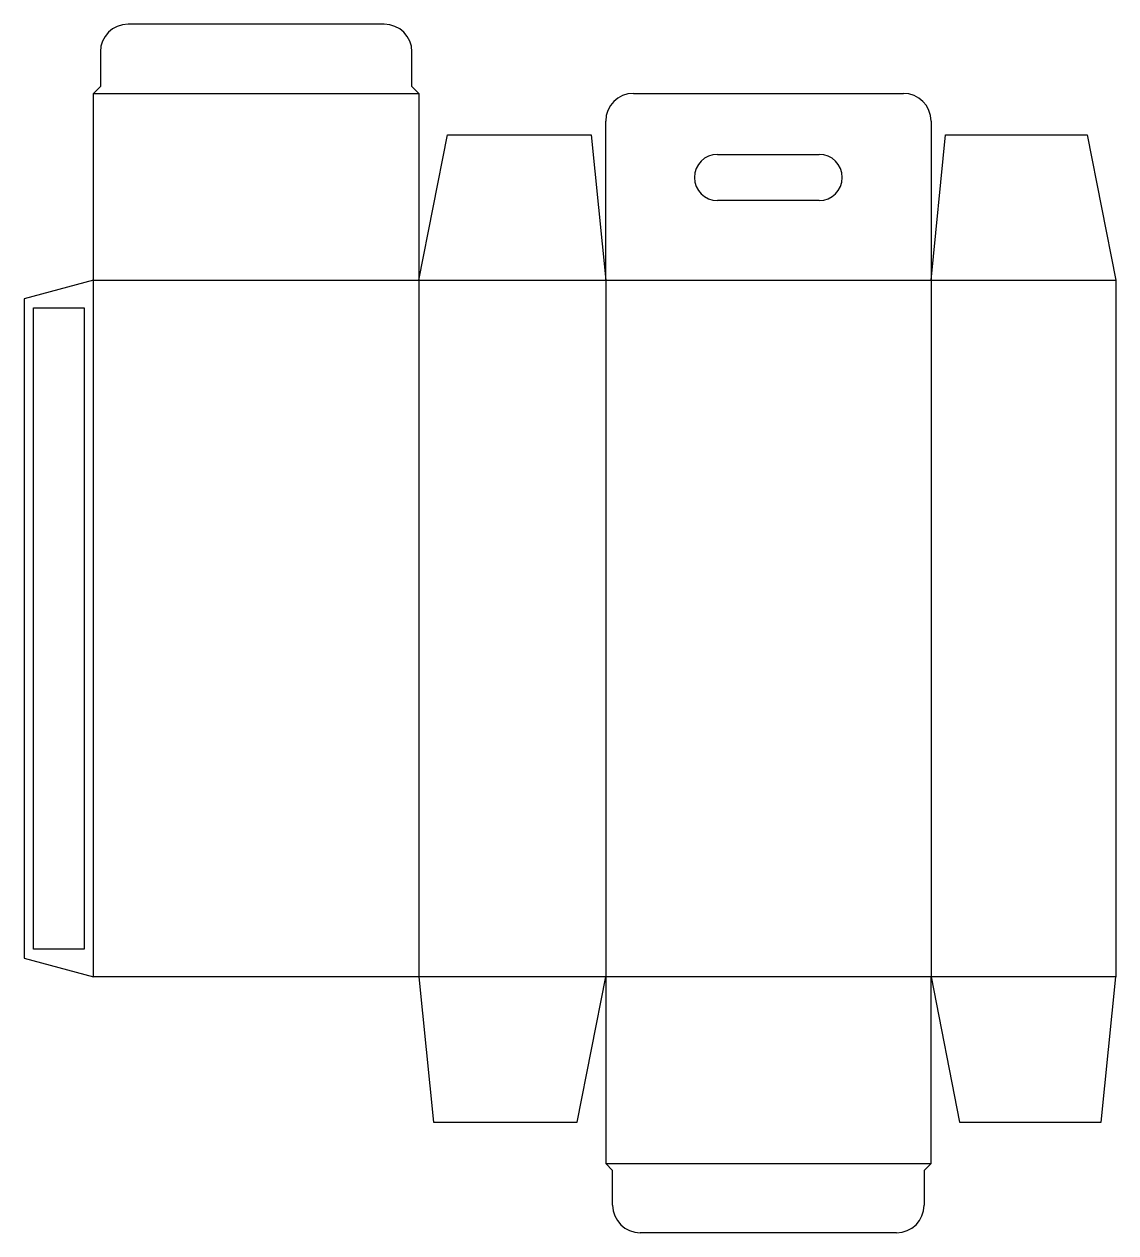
# Model space of a CAD drawing. Header units: millimetres. Extents: x 0 to 236, y 0 to 262.
import ezdxf

# ---------------------------------------------------------------- set-up
doc = ezdxf.new("R2010")
doc.units = ezdxf.units.MM
for name, color, linetype in [('CREASE', 5, 'CONTINUOUS'), ('CUT', 1, 'CONTINUOUS'), ('GLUE', 2, 'CONTINUOUS')]:
    doc.layers.add(name, color=color, linetype=linetype)

msp = doc.modelspace()

# ---------------------------------------------------------------- linework, layer by layer
at = {"layer": 'CREASE'}
for p, q in [((15, 246.8), (85.45, 246.8)), ((15, 55.45), (15, 206.35)), ((15, 206.35), (85.45, 206.35)), ((85.45, 206.35), (85.45, 55.45)), ((85.45, 206.35), (125.9, 206.35)), ((125.9, 206.35), (125.9, 55.45)), ((125.9, 206.35), (196.35, 206.35)), ((196.35, 206.35), (196.35, 55.45)), ((196.35, 206.35), (236.35, 206.35)), ((125.9, 55.45), (85.45, 55.45)), ((196.35, 55.45), (125.9, 55.45)), ((236.35, 55.45), (196.35, 55.45)), ((125.9, 15), (196.35, 15))]:
    msp.add_line(p, q, dxfattribs=at)
at = {"layer": 'CUT'}
for p, q in [((77.95, 261.8), (22.5, 261.8)), ((16.5, 255.8), (16.5, 248.3)), ((83.95, 248.3), (83.95, 255.8)), ((16.5, 248.3), (15, 246.8)), ((15, 206.35), (15, 246.8)), ((85.45, 246.8), (83.95, 248.3)), ((85.45, 246.8), (85.45, 206.35)), ((131.9, 246.8), (190.35, 246.8)), ((125.9, 206.35), (125.9, 240.8)), ((196.35, 240.8), (196.35, 206.35)), ((85.45, 206.35), (91.625, 237.85)), ((91.625, 237.85), (122.75, 237.85)), ((122.75, 237.85), (125.9, 206.35)), ((196.35, 206.35), (199.5, 237.85)), ((199.5, 237.85), (230.175, 237.85)), ((230.175, 237.85), (236.35, 206.35)), ((150.125, 233.598), (172.125, 233.598)), ((172.125, 223.598), (150.125, 223.598)), ((15, 206.35), (0, 202.331)), ((236.35, 206.35), (236.35, 55.45)), ((0, 202.331), (0, 59.469)), ((0, 59.469), (15, 55.45)), ((85.45, 55.45), (15, 55.45)), ((85.45, 55.45), (88.6, 23.95)), ((119.725, 23.95), (125.9, 55.45)), ((125.9, 55.45), (125.9, 15)), ((196.35, 15), (196.35, 55.45)), ((196.35, 55.45), (202.525, 23.95)), ((233.2, 23.95), (236.35, 55.45)), ((88.6, 23.95), (119.725, 23.95)), ((202.525, 23.95), (233.2, 23.95)), ((127.4, 13.5), (125.9, 15)), ((127.4, 6), (127.4, 13.5)), ((196.35, 15), (194.85, 13.5)), ((194.85, 13.5), (194.85, 6)), ((188.85, 0), (133.4, 0))]:
    msp.add_line(p, q, dxfattribs=at)
for centre, radius, start, end in [((22.5, 255.8), 6, 90, 180), ((77.95, 255.8), 6, 0, 90), ((131.9, 240.8), 6, 90, 180), ((190.35, 240.8), 6, 0, 90), ((150.125, 228.598), 5, 90, 180), ((172.125, 228.598), 5, 0, 90), ((150.125, 228.598), 5, 180, 270), ((172.125, 228.598), 5, 270, 0), ((133.4, 6), 6, 180, 270), ((188.85, 6), 6, 270, 0)]:
    msp.add_arc(centre, radius, start, end, dxfattribs=at)
at = {"layer": 'GLUE'}
for p, q in [((2, 200.331), (13, 200.331)), ((2, 61.469), (2, 200.331)), ((13, 200.331), (13, 61.469)), ((13, 61.469), (2, 61.469))]:
    msp.add_line(p, q, dxfattribs=at)

doc.saveas('drawing.dxf')
